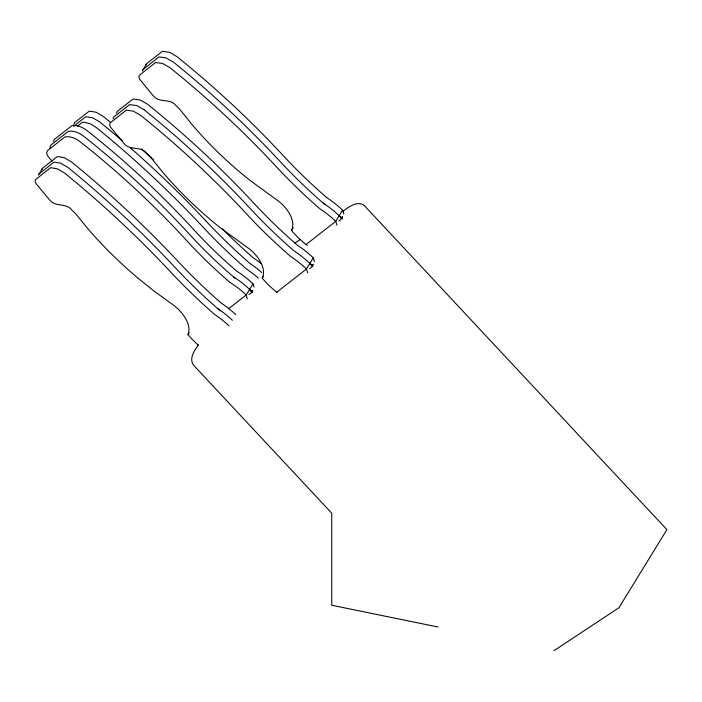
<?xml version="1.0" encoding="UTF-8"?>
<svg xmlns="http://www.w3.org/2000/svg" width="702" height="702" viewBox="0 0 702 702"><rect width="100%" height="100%" fill="white"/><g stroke="black" fill="none" stroke-linecap="round" stroke-linejoin="round"><path stroke-width="1.05" d="M73.798 124.412L74.561 122.604L89.268 111.109L96.086 112.215L103.343 116.497A857.8 660.108 31.6 0 1 110.451 122.332M113.048 118.796L113.917 116.909L129.651 104.607L136.679 105.546L144.059 109.74M116.479 113.215L117.339 111.328L133.073 99.035L140.11 99.965L147.481 104.168A802.123 617.26 31.6 0 1 253.852 203.203A448.587 345.2 31.6 0 0 297.411 245.261A86.741 66.751 31.6 0 1 313.303 257.862L314.522 261.706M142.339 71.121L146.63 63.654L162.373 51.351L169.401 52.281L176.772 56.485A802.123 617.26 31.6 0 1 283.143 155.528A448.587 345.2 31.6 0 0 326.702 197.578M145.77 65.54L146.095 64.268M53.457 141.33L54.484 139.312L71.885 125.711C77.264 124.868 82.643 127.194 86.82 130.432A726.14 558.792 31.6 0 1 193.419 229.291A405.879 312.337 31.6 0 0 236.978 271.349A78.949 60.749 31.6 0 1 253.036 283.819M38.549 174.982L42.717 168.032L57.424 156.546L64.233 157.652L71.499 161.934A857.8 660.108 31.6 0 1 177.729 261.083A479.861 369.27 31.6 0 0 221.288 303.132A92.471 71.156 31.6 0 1 235.846 314.663M41.971 169.401L42.217 168.62M198.587 345.375A81.599 62.794 31.6 0 1 187.987 334.617C191.032 327.088 186.486 319.059 181.915 313.206A38.891 29.923 31.6 0 0 173.815 305.379L154.291 291.233L138.329 278.448M277.132 292.515A6.055 4.66 31.6 0 1 276.79 292.199A76.334 58.74 31.6 0 1 262.276 278.176C265.698 270.647 261.486 262.258 256.827 256.283A36.372 27.992 31.6 0 0 248.727 248.447L220.902 228.203A332.766 256.072 31.6 0 1 162.434 171.876L150.816 157.406A22.85 17.585 31.6 0 0 146.876 153.545C141.751 146.209 132.485 150.202 126.228 145.595A12.899 9.925 31.6 0 1 122.762 142.041L110.433 126.992L109.652 124.868L109.951 123.104L126.228 110.188L133.257 111.118L140.628 115.321A802.123 617.26 31.6 0 1 246.999 214.356A448.587 345.2 31.6 0 0 290.558 256.414A86.741 66.751 31.6 0 1 306.449 269.015L307.669 272.867M307.178 245.402A6.055 4.66 31.6 0 1 306.081 244.515A76.334 58.74 31.6 0 1 291.567 230.493C294.989 222.973 290.777 214.584 286.118 208.599A36.372 27.992 31.6 0 0 278.018 200.772L250.193 180.519A332.766 256.072 31.6 0 1 191.725 124.193L180.116 109.723A22.85 17.585 31.6 0 0 176.167 105.87C171.042 98.534 161.776 102.527 155.519 97.911A12.899 9.925 31.6 0 1 152.062 94.358L139.724 79.317L138.943 77.185L139.242 75.43L155.519 62.513L162.548 63.443L169.919 67.638A802.123 617.26 31.6 0 1 276.29 166.681A448.587 345.2 31.6 0 0 319.849 208.731A86.741 66.751 31.6 0 1 335.74 221.341L336.96 225.184M187.987 334.617L189.128 332.757M198.297 344.893C194.612 350.342 188.592 358.704 193.629 365.259L331.73 513.18L331.739 605.247L438.004 627M262.267 278.176L263.417 276.316M291.567 230.493L293.278 227.711M313.311 257.853L306.458 269.006L276.79 292.199M326.702 197.569A86.741 66.751 31.6 0 1 342.594 210.179L335.749 221.332L306.081 244.515M38.794 174.201L53.993 162.127L60.811 163.224L68.068 167.515A857.8 660.108 31.6 0 1 174.298 266.663A479.861 369.27 31.6 0 0 217.857 308.713L220.121 310.898M142.664 69.849L158.942 56.932L165.97 57.862L173.35 62.066A802.123 617.26 31.6 0 1 279.721 161.1A448.587 345.2 31.6 0 0 323.271 203.159L324.78 204.615M73.587 126.263L85.846 116.69L92.655 117.787L99.921 122.078A857.8 660.108 31.6 0 1 122.622 141.084M77.518 126.097L82.415 122.262L84.512 122.245L90.461 123.885L96.49 127.65A857.8 660.108 31.6 0 1 202.72 226.799A479.861 369.27 31.6 0 0 246.279 268.857A92.471 71.156 31.6 0 1 258.327 278.106M228.922 308.459L246.191 294.972L253.045 283.819L254.08 287.162M294.928 243.006L300.395 239.4M343.173 211.091C348.736 207.099 357.757 199.965 364.557 205.826L666.9 529.65L618.927 607.739L553.931 650.736M340.733 217.91L342.515 216.725L340.637 219.779L338.855 220.963M250.939 291.462L252.729 290.277L250.851 293.331L249.052 294.524M311.442 265.584L313.224 264.4L311.346 267.462L309.564 268.647M339.241 215.646L342.392 218.682M339.11 215.865L342.26 218.91M309.951 263.32L312.311 265.602M309.819 263.548L312.969 266.584M249.684 289.277L252.044 291.558M249.543 289.505L252.694 292.55M50.105 147.955L50.105 146.42L51.062 144.884L68.463 131.292C73.833 130.449 79.212 132.766 83.398 136.012A726.14 558.792 31.6 0 1 189.996 234.872A405.879 312.337 31.6 0 0 233.547 276.921L235.056 278.378M52.062 161.249C50.43 158.591 44.244 154.177 47.631 150.465L65.032 136.872C70.411 136.03 75.79 138.347 79.967 141.585A726.14 558.792 31.6 0 1 186.565 240.444A405.879 312.337 31.6 0 0 230.124 282.502M342.602 210.179L343.813 214.031M247.236 298.947L246.191 294.972A78.949 60.749 31.6 0 0 230.124 282.502M309.88 263.443A86.741 66.751 31.6 0 0 293.989 250.833A448.587 345.2 31.6 0 1 250.438 208.775A802.123 617.26 31.6 0 0 144.059 109.74M217.866 308.704A92.471 71.156 31.6 0 1 232.415 320.235M138.329 278.44A356.177 274.087 31.6 0 1 87.768 228.606L76.044 214.233A24.438 18.805 31.6 0 0 72.095 210.372C67.111 203.211 58.003 206.66 51.895 202.071A13.786 10.609 31.6 0 1 48.429 198.526L35.977 183.564L35.144 181.476L35.363 179.782L50.57 167.699L57.38 168.805L64.645 173.087A857.8 660.108 31.6 0 1 170.876 272.236A479.861 369.27 31.6 0 0 214.435 314.294A92.471 71.156 31.6 0 1 228.992 325.816M323.28 203.15A86.741 66.751 31.6 0 1 339.171 215.76M206.16 221.218A479.861 369.27 31.6 0 0 249.71 263.276A92.471 71.156 31.6 0 1 261.758 272.534M222.13 228.65A479.861 369.27 31.6 0 0 253.132 257.704A92.471 71.156 31.6 0 1 261.284 263.689M130.335 147.78A857.8 660.108 31.6 0 1 206.151 221.227M141.4 148.973A857.8 660.108 31.6 0 1 153.484 159.933M233.547 276.921A78.949 60.749 31.6 0 1 249.614 289.399"/></g></svg>
